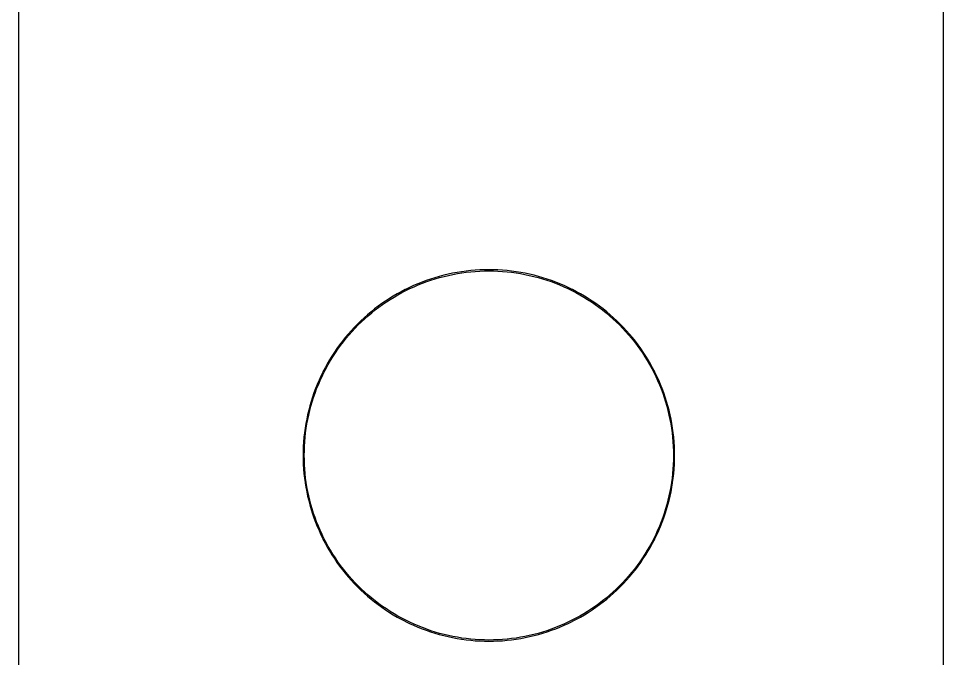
# Model space of a CAD drawing. Extents: x 2 to 22, y 9 to 138.
# Drawn here: x 1.73 to 21.71, y 41.19 to 55.02 of the extents above; entities that cross this region are included whole.
import ezdxf

# ---------------------------------------------------------------- set-up
doc = ezdxf.new("R2010")
doc.units = 0

msp = doc.modelspace()

# ---------------------------------------------------------------- linework, layer by layer
at = {"color": 34, "true_color": 0x008000}
for points in [[(1.7272, 9.25398, 0), (21.70709, 9.25398, 0), (21.70709, 137.75411, 0), (1.7272, 137.75411, 0), (1.7272, 9.25398, 0)], [(11.78915, 49.58918, 0), (11.69085, 49.58562, 0), (11.59306, 49.57953, 0), (11.49502, 49.57114, 0), (11.39748, 49.56048, 0), (11.3002, 49.54727, 0), (11.29628, 49.54665, 0), (11.1995, 49.5309, 0), (11.10298, 49.51286, 0), (11.00697, 49.49254, 0), (10.91147, 49.46994, 0), (10.81647, 49.44505, 0), (10.72224, 49.41761, 0), (10.62851, 49.3879, 0), (10.5358, 49.35589, 0), (10.4436, 49.32186, 0), (10.35267, 49.28528, 0), (10.26224, 49.24667, 0), (10.17309, 49.20578, 0), (10.08494, 49.1626, 0), (10.08141, 49.16079, 0), (9.99403, 49.11558, 0), (9.90818, 49.06834, 0), (9.82335, 49.01906, 0), (9.73978, 48.9675, 0), (9.65748, 48.91391, 0), (9.57646, 48.85828, 0), (9.49696, 48.80088, 0), (9.41872, 48.74144, 0), (9.34226, 48.67997, 0), (9.26709, 48.61698, 0), (9.19342, 48.5517, 0), (9.12154, 48.4849, 0), (9.05119, 48.41657, 0), (9.04838, 48.41376, 0), (8.98005, 48.34341, 0), (8.91325, 48.27152, 0), (8.84797, 48.19786, 0), (8.78497, 48.12268, 0), (8.7235, 48.04623, 0), (8.66407, 47.96799, 0), (8.60666, 47.88849, 0), (8.55104, 47.80747, 0), (8.49745, 47.72517, 0), (8.44589, 47.6416, 0), (8.39661, 47.55677, 0), (8.34937, 47.47092, 0), (8.30416, 47.38354, 0), (8.30235, 47.38, 0), (8.25916, 47.29186, 0), (8.21828, 47.20271, 0), (8.17967, 47.11228, 0), (8.14309, 47.02135, 0), (8.10906, 46.92915, 0), (8.07705, 46.83644, 0), (8.04734, 46.74271, 0), (8.0199, 46.64848, 0), (7.99501, 46.55348, 0), (7.97241, 46.45798, 0), (7.95209, 46.36197, 0), (7.93405, 46.26545, 0), (7.9183, 46.16867, 0), (7.91768, 46.16475, 0), (7.90448, 46.06747, 0), (7.89381, 45.96993, 0), (7.88543, 45.87189, 0), (7.87933, 45.7741, 0), (7.87577, 45.6758, 0), (7.8745, 45.57776, 0), (7.87577, 45.47971, 0), (7.87933, 45.38141, 0), (7.88543, 45.28362, 0), (7.89381, 45.18558, 0), (7.90448, 45.08804, 0), (7.91768, 44.99076, 0), (7.9183, 44.98684, 0), (7.93405, 44.89006, 0), (7.95209, 44.79354, 0), (7.97241, 44.69753, 0), (7.99501, 44.60203, 0), (8.0199, 44.50703, 0), (8.04734, 44.4128, 0), (8.07705, 44.31907, 0), (8.10906, 44.22636, 0), (8.14309, 44.13416, 0), (8.17967, 44.04323, 0), (8.21828, 43.9528, 0), (8.25916, 43.86365, 0), (8.30235, 43.77551, 0), (8.30416, 43.77197, 0), (8.34937, 43.68459, 0), (8.39661, 43.59874, 0), (8.44589, 43.51391, 0), (8.49745, 43.43034, 0), (8.55104, 43.34804, 0), (8.60666, 43.26702, 0), (8.66407, 43.18752, 0), (8.7235, 43.10928, 0), (8.78497, 43.03283, 0), (8.84797, 42.95765, 0), (8.91325, 42.88399, 0), (8.98005, 42.8121, 0), (9.04838, 42.74175, 0), (9.05119, 42.73894, 0), (9.12154, 42.67061, 0), (9.19342, 42.60381, 0), (9.26709, 42.53853, 0), (9.34226, 42.47554, 0), (9.41872, 42.41407, 0), (9.49696, 42.35463, 0), (9.57646, 42.29723, 0), (9.65748, 42.2416, 0), (9.73978, 42.18801, 0), (9.82335, 42.13645, 0), (9.90818, 42.08717, 0), (9.99403, 42.03993, 0), (10.08141, 41.99472, 0), (10.08494, 41.99291, 0), (10.17309, 41.94973, 0), (10.26224, 41.90884, 0), (10.35267, 41.87023, 0), (10.4436, 41.83365, 0), (10.5358, 41.79961, 0), (10.62851, 41.76761, 0), (10.72224, 41.7379, 0), (10.81647, 41.71045, 0), (10.91147, 41.68557, 0), (11.00697, 41.66297, 0), (11.10298, 41.64265, 0), (11.1995, 41.6246, 0), (11.29628, 41.60886, 0), (11.3002, 41.60824, 0), (11.39748, 41.59503, 0), (11.49502, 41.58437, 0), (11.59306, 41.57598, 0), (11.69085, 41.56989, 0), (11.78915, 41.56633, 0), (11.8872, 41.56506, 0), (11.98524, 41.56633, 0), (12.08354, 41.56989, 0), (12.18133, 41.57598, 0), (12.27937, 41.58437, 0), (12.37691, 41.59503, 0), (12.47419, 41.60824, 0), (12.47811, 41.60886, 0), (12.57489, 41.6246, 0), (12.67141, 41.64265, 0), (12.76742, 41.66297, 0), (12.86292, 41.68557, 0), (12.95792, 41.71045, 0), (13.05215, 41.7379, 0), (13.14588, 41.76761, 0), (13.23859, 41.79961, 0), (13.33079, 41.83365, 0), (13.42172, 41.87023, 0), (13.51215, 41.90884, 0), (13.6013, 41.94973, 0), (13.68944, 41.99291, 0), (13.69298, 41.99472, 0), (13.78036, 42.03993, 0), (13.86621, 42.08717, 0), (13.95104, 42.13645, 0), (14.03461, 42.18801, 0), (14.11691, 42.2416, 0), (14.19793, 42.29723, 0), (14.27743, 42.35463, 0), (14.35567, 42.41407, 0), (14.43212, 42.47554, 0), (14.5073, 42.53853, 0), (14.58096, 42.60381, 0), (14.65285, 42.67061, 0), (14.7232, 42.73894, 0), (14.72601, 42.74175, 0), (14.79434, 42.8121, 0), (14.86114, 42.88399, 0), (14.92642, 42.95765, 0), (14.98941, 43.03283, 0), (15.05088, 43.10928, 0), (15.11032, 43.18752, 0), (15.16772, 43.26702, 0), (15.22335, 43.34804, 0), (15.27694, 43.43034, 0), (15.3285, 43.51391, 0), (15.37778, 43.59874, 0), (15.42502, 43.68459, 0), (15.47023, 43.77197, 0), (15.47204, 43.77551, 0), (15.51522, 43.86365, 0), (15.55611, 43.9528, 0), (15.59472, 44.04323, 0), (15.6313, 44.13416, 0), (15.66533, 44.22636, 0), (15.69734, 44.31907, 0), (15.72705, 44.4128, 0), (15.75449, 44.50703, 0), (15.77938, 44.60203, 0), (15.80198, 44.69753, 0), (15.8223, 44.79354, 0), (15.84034, 44.89006, 0), (15.85609, 44.98684, 0), (15.85671, 44.99076, 0), (15.86991, 45.08804, 0), (15.88058, 45.18558, 0), (15.88896, 45.28362, 0), (15.89506, 45.38141, 0), (15.89862, 45.47971, 0), (15.89989, 45.57776, 0), (15.89862, 45.6758, 0), (15.89506, 45.7741, 0), (15.88896, 45.87189, 0), (15.88058, 45.96993, 0), (15.86991, 46.06747, 0), (15.85671, 46.16475, 0), (15.85609, 46.16867, 0), (15.84034, 46.26545, 0), (15.8223, 46.36197, 0), (15.80198, 46.45798, 0), (15.77938, 46.55348, 0), (15.75449, 46.64848, 0), (15.72705, 46.74271, 0), (15.69734, 46.83644, 0), (15.66533, 46.92915, 0), (15.6313, 47.02135, 0), (15.59472, 47.11228, 0), (15.55611, 47.20271, 0), (15.51522, 47.29186, 0), (15.47204, 47.38, 0), (15.47023, 47.38354, 0), (15.42502, 47.47092, 0), (15.37778, 47.55677, 0), (15.3285, 47.6416, 0), (15.27694, 47.72517, 0), (15.22335, 47.80747, 0), (15.16772, 47.88849, 0), (15.11032, 47.96799, 0), (15.05088, 48.04623, 0), (14.98941, 48.12268, 0), (14.92642, 48.19786, 0), (14.86114, 48.27152, 0), (14.79434, 48.34341, 0), (14.72601, 48.41376, 0), (14.7232, 48.41657, 0), (14.65285, 48.4849, 0), (14.58096, 48.5517, 0), (14.5073, 48.61698, 0), (14.43212, 48.67997, 0), (14.35567, 48.74144, 0), (14.27743, 48.80088, 0), (14.19793, 48.85828, 0), (14.11691, 48.91391, 0), (14.03461, 48.9675, 0), (13.95104, 49.01906, 0), (13.86621, 49.06834, 0), (13.78036, 49.11558, 0), (13.69298, 49.16079, 0), (13.68944, 49.1626, 0), (13.6013, 49.20578, 0), (13.51215, 49.24667, 0), (13.42172, 49.28528, 0), (13.33079, 49.32186, 0), (13.23859, 49.35589, 0), (13.14588, 49.3879, 0), (13.05215, 49.41761, 0), (12.95792, 49.44505, 0), (12.86292, 49.46994, 0), (12.76742, 49.49254, 0), (12.67141, 49.51286, 0), (12.57489, 49.5309, 0), (12.47811, 49.54665, 0), (12.47419, 49.54727, 0), (12.37691, 49.56048, 0), (12.27937, 49.57114, 0), (12.18133, 49.57953, 0), (12.08354, 49.58562, 0), (11.98524, 49.58918, 0), (11.8872, 49.59045, 0), (11.78915, 49.58918, 0)], [(12.08354, 41.59529, 0), (11.98524, 41.59173, 0), (11.8872, 41.59046, 0), (11.78915, 41.59173, 0), (11.69085, 41.59529, 0), (11.59306, 41.60139, 0), (11.49502, 41.60976, 0), (11.39748, 41.62043, 0), (11.30093, 41.63354, 0), (11.20735, 41.64877, 0), (11.11083, 41.6668, 0), (11.01482, 41.68712, 0), (10.91932, 41.70973, 0), (10.82432, 41.73462, 0), (10.73009, 41.76205, 0), (10.63636, 41.79177, 0), (10.54365, 41.82378, 0), (10.45145, 41.85781, 0), (10.36051, 41.89439, 0), (10.27009, 41.933, 0), (10.18094, 41.97389, 0), (10.09395, 42.01651, 0), (10.00896, 42.06048, 0), (9.92311, 42.10772, 0), (9.83827, 42.157, 0), (9.7547, 42.20856, 0), (9.6724, 42.26215, 0), (9.59139, 42.31778, 0), (9.51188, 42.37518, 0), (9.43365, 42.43462, 0), (9.3572, 42.49609, 0), (9.28201, 42.55908, 0), (9.20836, 42.62436, 0), (9.13646, 42.69116, 0), (9.06755, 42.7581, 0), (9.0006, 42.82703, 0), (8.9338, 42.89892, 0), (8.86852, 42.97258, 0), (8.80552, 43.04776, 0), (8.74405, 43.12421, 0), (8.68462, 43.20245, 0), (8.62722, 43.28195, 0), (8.57159, 43.36297, 0), (8.518, 43.44527, 0), (8.46644, 43.52884, 0), (8.41716, 43.61367, 0), (8.36992, 43.69952, 0), (8.32594, 43.78451, 0), (8.28332, 43.8715, 0), (8.24244, 43.96065, 0), (8.20383, 44.05108, 0), (8.16724, 44.14201, 0), (8.13322, 44.23421, 0), (8.10121, 44.32692, 0), (8.07149, 44.42065, 0), (8.04406, 44.51488, 0), (8.01917, 44.60988, 0), (7.99656, 44.70538, 0), (7.97624, 44.80139, 0), (7.95821, 44.89791, 0), (7.94298, 44.99149, 0), (7.92987, 45.08804, 0), (7.91921, 45.18558, 0), (7.91083, 45.28362, 0), (7.90473, 45.38141, 0), (7.90117, 45.47971, 0), (7.8999, 45.57776, 0), (7.90117, 45.6758, 0), (7.90473, 45.7741, 0), (7.91083, 45.87189, 0), (7.91921, 45.96993, 0), (7.92987, 46.06747, 0), (7.94298, 46.16402, 0), (7.95821, 46.2576, 0), (7.97624, 46.35412, 0), (7.99656, 46.45013, 0), (8.01917, 46.54563, 0), (8.04406, 46.64063, 0), (8.07149, 46.73486, 0), (8.10121, 46.82859, 0), (8.13322, 46.9213, 0), (8.16724, 47.0135, 0), (8.20383, 47.10443, 0), (8.24244, 47.19486, 0), (8.28332, 47.28401, 0), (8.32594, 47.371, 0), (8.36992, 47.45599, 0), (8.41716, 47.54184, 0), (8.46644, 47.62667, 0), (8.518, 47.71024, 0), (8.57159, 47.79254, 0), (8.62722, 47.87356, 0), (8.68462, 47.95306, 0), (8.74405, 48.0313, 0), (8.80552, 48.10775, 0), (8.86852, 48.18293, 0), (8.9338, 48.25659, 0), (9.0006, 48.32848, 0), (9.06755, 48.39741, 0), (9.13646, 48.46435, 0), (9.20836, 48.53115, 0), (9.28201, 48.59643, 0), (9.3572, 48.65942, 0), (9.43365, 48.72089, 0), (9.51188, 48.78033, 0), (9.59139, 48.83773, 0), (9.6724, 48.89336, 0), (9.7547, 48.94695, 0), (9.83827, 48.99851, 0), (9.92311, 49.04779, 0), (10.00896, 49.09503, 0), (10.09395, 49.139, 0), (10.18094, 49.18162, 0), (10.27009, 49.22251, 0), (10.36051, 49.26112, 0), (10.45145, 49.2977, 0), (10.54365, 49.33173, 0), (10.63636, 49.36374, 0), (10.73009, 49.39346, 0), (10.82432, 49.42089, 0), (10.91932, 49.44578, 0), (11.01482, 49.46839, 0), (11.11083, 49.48871, 0), (11.20735, 49.50674, 0), (11.30093, 49.52197, 0), (11.39748, 49.53508, 0), (11.49502, 49.54574, 0), (11.59306, 49.55412, 0), (11.69085, 49.56022, 0), (11.78915, 49.56378, 0), (11.8872, 49.56505, 0), (11.98524, 49.56378, 0), (12.08354, 49.56022, 0), (12.18133, 49.55412, 0), (12.27937, 49.54574, 0), (12.37691, 49.53508, 0), (12.47346, 49.52197, 0), (12.56704, 49.50674, 0), (12.66356, 49.48871, 0), (12.75957, 49.46839, 0), (12.85507, 49.44578, 0), (12.95007, 49.42089, 0), (13.0443, 49.39346, 0), (13.13803, 49.36374, 0), (13.23074, 49.33173, 0), (13.32294, 49.2977, 0), (13.41387, 49.26112, 0), (13.5043, 49.22251, 0), (13.59345, 49.18162, 0), (13.68044, 49.139, 0), (13.76543, 49.09503, 0), (13.85128, 49.04779, 0), (13.93611, 48.99851, 0), (14.01968, 48.94695, 0), (14.10198, 48.89336, 0), (14.183, 48.83773, 0), (14.2625, 48.78033, 0), (14.34074, 48.72089, 0), (14.41719, 48.65942, 0), (14.49237, 48.59643, 0), (14.56603, 48.53115, 0), (14.63792, 48.46435, 0), (14.70684, 48.3974, 0), (14.77379, 48.32848, 0), (14.84059, 48.25659, 0), (14.90587, 48.18293, 0), (14.96886, 48.10775, 0), (15.03033, 48.0313, 0), (15.08977, 47.95306, 0), (15.14717, 47.87356, 0), (15.2028, 47.79254, 0), (15.25639, 47.71024, 0), (15.30795, 47.62667, 0), (15.35723, 47.54184, 0), (15.40447, 47.45599, 0), (15.44844, 47.371, 0), (15.49106, 47.28401, 0), (15.53195, 47.19486, 0), (15.57056, 47.10443, 0), (15.60714, 47.0135, 0), (15.64117, 46.9213, 0), (15.67318, 46.82859, 0), (15.7029, 46.73486, 0), (15.73033, 46.64063, 0), (15.75522, 46.54563, 0), (15.77783, 46.45013, 0), (15.79815, 46.35412, 0), (15.81618, 46.2576, 0), (15.83141, 46.16403, 0), (15.84451, 46.06747, 0), (15.85518, 45.96993, 0), (15.86356, 45.87189, 0), (15.86966, 45.7741, 0), (15.87322, 45.6758, 0), (15.87449, 45.57776, 0), (15.87322, 45.47971, 0), (15.86966, 45.38141, 0), (15.86356, 45.28362, 0), (15.85518, 45.18558, 0), (15.84451, 45.08804, 0), (15.83141, 44.99148, 0), (15.81618, 44.89791, 0), (15.79815, 44.80139, 0), (15.77783, 44.70538, 0), (15.75522, 44.60988, 0), (15.73033, 44.51488, 0), (15.7029, 44.42065, 0), (15.67318, 44.32692, 0), (15.64117, 44.23421, 0), (15.60714, 44.14201, 0), (15.57056, 44.05108, 0), (15.53195, 43.96065, 0), (15.49106, 43.8715, 0), (15.44844, 43.78451, 0), (15.40447, 43.69952, 0), (15.35723, 43.61367, 0), (15.30795, 43.52884, 0), (15.25639, 43.44527, 0), (15.2028, 43.36297, 0), (15.14717, 43.28195, 0), (15.08977, 43.20245, 0), (15.03033, 43.12421, 0), (14.96886, 43.04776, 0), (14.90587, 42.97258, 0), (14.84059, 42.89892, 0), (14.77379, 42.82703, 0), (14.70684, 42.75811, 0), (14.63792, 42.69116, 0), (14.56603, 42.62436, 0), (14.49237, 42.55908, 0), (14.41719, 42.49609, 0), (14.34074, 42.43462, 0), (14.2625, 42.37518, 0), (14.183, 42.31778, 0), (14.10198, 42.26215, 0), (14.01968, 42.20856, 0), (13.93611, 42.157, 0), (13.85128, 42.10772, 0), (13.76543, 42.06048, 0), (13.68044, 42.01651, 0), (13.59345, 41.97389, 0), (13.5043, 41.933, 0), (13.41387, 41.89439, 0), (13.32294, 41.85781, 0), (13.23074, 41.82378, 0), (13.13803, 41.79177, 0), (13.0443, 41.76205, 0), (12.95007, 41.73462, 0), (12.85507, 41.70973, 0), (12.75957, 41.68712, 0), (12.66356, 41.6668, 0), (12.56704, 41.64877, 0), (12.47346, 41.63354, 0), (12.37691, 41.62043, 0), (12.27937, 41.60976, 0), (12.18133, 41.60139, 0), (12.08354, 41.59529, 0)]]:
    msp.add_polyline3d(points, close=True, dxfattribs=at)
at = {"color": 5, "true_color": 0x0000ff}
for points in [[(1.7272, 137.7541, 0), (1.7272, 9.25398, 0)], [(21.70709, 9.25398, 0), (21.70709, 57.40476, 0)]]:
    msp.add_polyline3d(points, dxfattribs=at)

doc.saveas('drawing.dxf')
